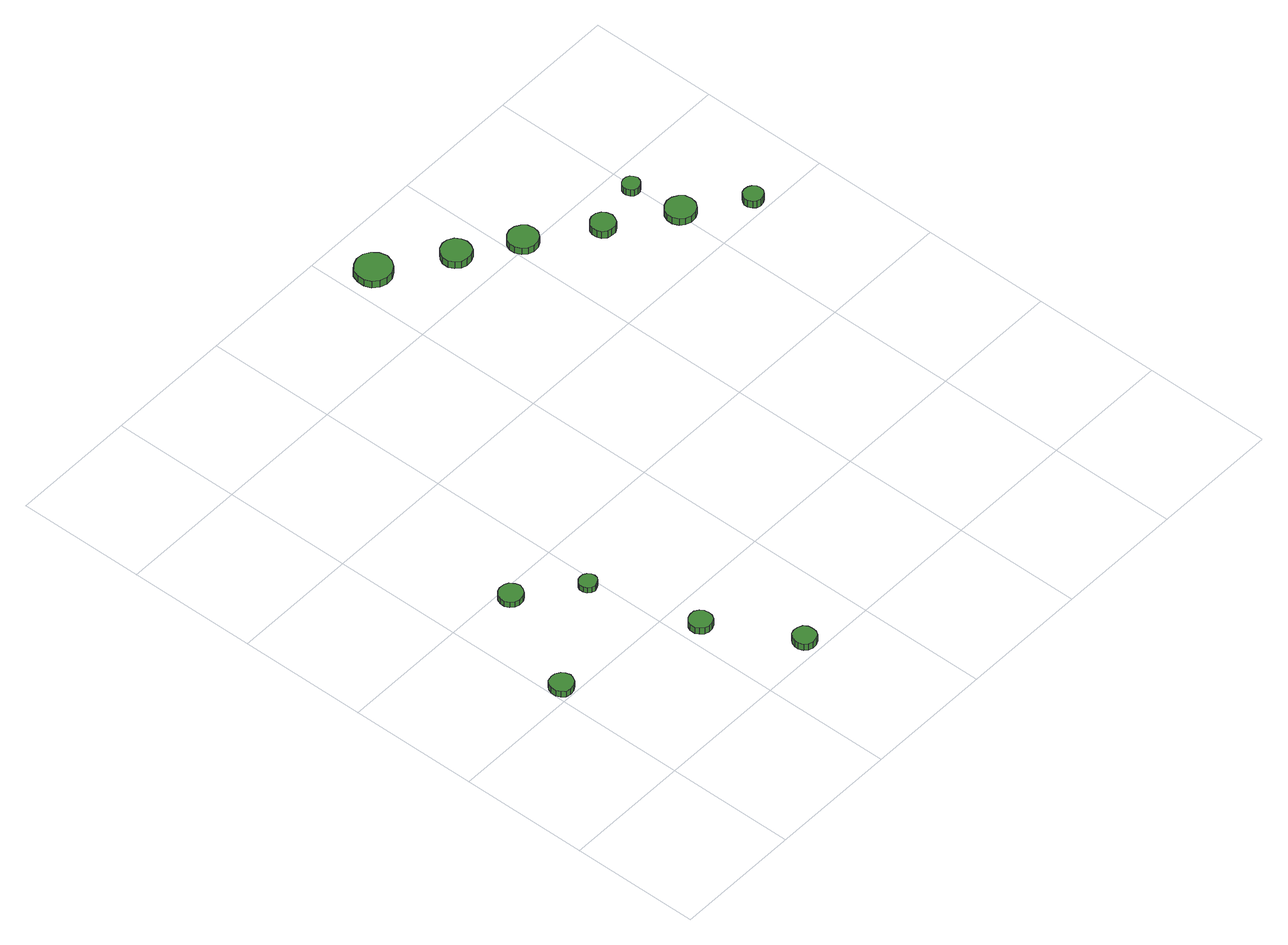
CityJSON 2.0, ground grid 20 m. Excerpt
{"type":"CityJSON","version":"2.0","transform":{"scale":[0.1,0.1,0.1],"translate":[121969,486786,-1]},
"CityObjects":{
"tree1":{"type":"SolitaryVegetationObject","attributes":{"function":"something"},"geometry":[{"type":"MultiSurface","lod":"1","boundaries":[[[0,1,2,3,4,5,6,7,8,9,10,11,12,13,14]],[[15,16,17,18,19,20,21,22,23,24,25,26,27,28,29]],[[0,29,28,1]],[[1,28,27,2]],[[2,27,26,3]],[[3,26,25,4]],[[4,25,24,5]],[[5,24,23,6]],[[6,23,22,7]],[[7,22,21,8]],[[8,21,20,9]],[[9,20,19,10]],[[10,19,18,11]],[[11,18,17,12]],[[12,17,16,13]],[[13,16,15,14]],[[14,15,29,0]]]}]},
"tree2":{"type":"SolitaryVegetationObject","attributes":{"function":"something"},"geometry":[{"type":"MultiSurface","lod":"1","boundaries":[[[30,31,32,33,34,35,36,37,38,39,40,41,42,43,44]],[[45,46,47,48,49,50,51,52,53,54,55,56,57,58,59]],[[30,59,58,31]],[[31,58,57,32]],[[32,57,56,33]],[[33,56,55,34]],[[34,55,54,35]],[[35,54,53,36]],[[36,53,52,37]],[[37,52,51,38]],[[38,51,50,39]],[[39,50,49,40]],[[40,49,48,41]],[[41,48,47,42]],[[42,47,46,43]],[[43,46,45,44]],[[44,45,59,30]]]}]},
"tree3":{"type":"SolitaryVegetationObject","attributes":{"function":"something"},"geometry":[{"type":"MultiSurface","lod":"1","boundaries":[[[60,61,62,63,64,65,66,67,68,69,70,71,72,73,74]],[[75,76,77,78,79,80,81,82,83,84,85,86,87,88,89]],[[60,89,88,61]],[[61,88,87,62]],[[62,87,86,63]],[[63,86,85,64]],[[64,85,84,65]],[[65,84,83,66]],[[66,83,82,67]],[[67,82,81,68]],[[68,81,80,69]],[[69,80,79,70]],[[70,79,78,71]],[[71,78,77,72]],[[72,77,76,73]],[[73,76,75,74]],[[74,75,89,60]]]}]},
"tree4":{"type":"SolitaryVegetationObject","attributes":{"function":"something"},"geometry":[{"type":"MultiSurface","lod":"1","boundaries":[[[90,91,92,93,94,95,96,97,98,99,100,101,102,103,104]],[[105,106,107,108,109,110,111,112,113,114,115,116,117,118,119]],[[90,119,118,91]],[[91,118,117,92]],[[92,117,116,93]],[[93,116,115,94]],[[94,115,114,95]],[[95,114,113,96]],[[96,113,112,97]],[[97,112,111,98]],[[98,111,110,99]],[[99,110,109,100]],[[100,109,108,101]],[[101,108,107,102]],[[102,107,106,103]],[[103,106,105,104]],[[104,105,119,90]]]}]},
"tree5":{"type":"SolitaryVegetationObject","attributes":{"function":"something"},"geometry":[{"type":"MultiSurface","lod":"1","boundaries":[[[120,121,122,123,124,125,126,127,128,129,130,131,132,133,134]],[[135,136,137,138,139,140,141,142,143,144,145,146,147,148,149]],[[120,149,148,121]],[[121,148,147,122]],[[122,147,146,123]],[[123,146,145,124]],[[124,145,144,125]],[[125,144,143,126]],[[126,143,142,127]],[[127,142,141,128]],[[128,141,140,129]],[[129,140,139,130]],[[130,139,138,131]],[[131,138,137,132]],[[132,137,136,133]],[[133,136,135,134]],[[134,135,149,120]]]}]},
"tree6":{"type":"SolitaryVegetationObject","attributes":{"function":"something"},"geometry":[{"type":"MultiSurface","lod":"1","boundaries":[[[150,151,152,153,154,155,156,157,158,159,160,161,162,163,164]],[[165,166,167,168,169,170,171,172,173,174,175,176,177,178,179]],[[150,179,178,151]],[[151,178,177,152]],[[152,177,176,153]],[[153,176,175,154]],[[154,175,174,155]],[[155,174,173,156]],[[156,173,172,157]],[[157,172,171,158]],[[158,171,170,159]],[[159,170,169,160]],[[160,169,168,161]],[[161,168,167,162]],[[162,167,166,163]],[[163,166,165,164]],[[164,165,179,150]]]}]},
"tree7":{"type":"SolitaryVegetationObject","attributes":{"function":"something"},"geometry":[{"type":"MultiSurface","lod":"1","boundaries":[[[180,181,182,183,184,185,186,187,188,189,190,191,192,193,194]],[[195,196,197,198,199,200,201,202,203,204,205,206,207,208,209]],[[180,209,208,181]],[[181,208,207,182]],[[182,207,206,183]],[[183,206,205,184]],[[184,205,204,185]],[[185,204,203,186]],[[186,203,202,187]],[[187,202,201,188]],[[188,201,200,189]],[[189,200,199,190]],[[190,199,198,191]],[[191,198,197,192]],[[192,197,196,193]],[[193,196,195,194]],[[194,195,209,180]]]}]},
"tree8":{"type":"SolitaryVegetationObject","attributes":{"function":"something"},"geometry":[{"type":"MultiSurface","lod":"1","boundaries":[[[210,211,212,213,214,215,216,217,218,219,220,221,222,223,224]],[[225,226,227,228,229,230,231,232,233,234,235,236,237,238,239]],[[210,239,238,211]],[[211,238,237,212]],[[212,237,236,213]],[[213,236,235,214]],[[214,235,234,215]],[[215,234,233,216]],[[216,233,232,217]],[[217,232,231,218]],[[218,231,230,219]],[[219,230,229,220]],[[220,229,228,221]],[[221,228,227,222]],[[222,227,226,223]],[[223,226,225,224]],[[224,225,239,210]]]}]},
"tree9":{"type":"SolitaryVegetationObject","attributes":{"function":"something"},"geometry":[{"type":"MultiSurface","lod":"1","boundaries":[[[240,241,242,243,244,245,246,247,248,249,250,251,252,253,254]],[[255,256,257,258,259,260,261,262,263,264,265,266,267,268,269]],[[240,269,268,241]],[[241,268,267,242]],[[242,267,266,243]],[[243,266,265,244]],[[244,265,264,245]],[[245,264,263,246]],[[246,263,262,247]],[[247,262,261,248]],[[248,261,260,249]],[[249,260,259,250]],[[250,259,258,251]],[[251,258,257,252]],[[252,257,256,253]],[[253,256,255,254]],[[254,255,269,240]]]}]},
"tree10":{"type":"SolitaryVegetationObject","attributes":{"function":"something"},"geometry":[{"type":"MultiSurface","lod":"1","boundaries":[[[270,271,272,273,274,275,276,277,278,279,280,281,282,283,284]],[[285,286,287,288,289,290,291,292,293,294,295,296,297,298,299]],[[270,299,298,271]],[[271,298,297,272]],[[272,297,296,273]],[[273,296,295,274]],[[274,295,294,275]],[[275,294,293,276]],[[276,293,292,277]],[[277,292,291,278]],[[278,291,290,279]],[[279,290,289,280]],[[280,289,288,281]],[[281,288,287,282]],[[282,287,286,283]],[[283,286,285,284]],[[284,285,299,270]]]}]},
"tree11":{"type":"SolitaryVegetationObject","attributes":{"function":"something"},"geometry":[{"type":"MultiSurface","lod":"1","boundaries":[[[300,301,302,303,304,305,306,307,308,309,310,311,312,313,314]],[[315,316,317,318,319,320,321,322,323,324,325,326,327,328,329]],[[300,329,328,301]],[[301,328,327,302]],[[302,327,326,303]],[[303,326,325,304]],[[304,325,324,305]],[[305,324,323,306]],[[306,323,322,307]],[[307,322,321,308]],[[308,321,320,309]],[[309,320,319,310]],[[310,319,318,311]],[[311,318,317,312]],[[312,317,316,313]],[[313,316,315,314]],[[314,315,329,300]]]}]},
"tree12":{"type":"SolitaryVegetationObject","attributes":{"function":"something"},"geometry":[{"type":"MultiSurface","lod":"1","boundaries":[[[330,331,332,333,334,335,336,337,338,339,340,341,342,343,344]],[[345,346,347,348,349,350,351,352,353,354,355,356,357,358,359]],[[330,359,358,331]],[[331,358,357,332]],[[332,357,356,333]],[[333,356,355,334]],[[334,355,354,335]],[[335,354,353,336]],[[336,353,352,337]],[[337,352,351,338]],[[338,351,350,339]],[[339,350,349,340]],[[340,349,348,341]],[[341,348,347,342]],[[342,347,346,343]],[[343,346,345,344]],[[344,345,359,330]]]}]}
},
"vertices":[
[37,220,18],[35,227,18],[31,233,18],[24,237,18],[17,238,18],[9,236,18],[4,231,18],[1,224,18],[1,216,18],[4,209,18],[9,204,18],[17,202,18],[24,203,18],[31,207,18],[35,213,18],[35,213,7],[31,207,7],[24,203,7],[17,202,7],[9,204,7],[4,209,7],[1,216,7],[1,224,7],[4,231,7],[9,236,7],[17,238,7],[24,237,7],[31,233,7],[35,227,7],[37,220,7],
[120,383,18],[118,390,18],[113,397,18],[107,400,18],[99,401,18],[92,399,18],[86,394,18],[83,387,18],[83,379,18],[86,372,18],[92,367,18],[99,365,18],[107,366,18],[113,369,18],[118,376,18],[118,376,8],[113,369,8],[107,366,8],[99,365,8],[92,367,8],[86,372,8],[83,379,8],[83,387,8],[86,394,8],[92,399,8],[99,401,8],[107,400,8],[113,397,8],[118,390,8],[120,383,8],
[249,153,19],[248,160,19],[244,166,19],[237,170,19],[230,170,19],[223,168,19],[218,163,19],[215,157,19],[215,149,19],[218,143,19],[223,138,19],[230,136,19],[237,136,19],[244,140,19],[248,146,19],[248,146,7],[244,140,7],[237,136,7],[230,136,7],[223,138,7],[218,143,7],[215,149,7],[215,157,7],[218,163,7],[223,168,7],[230,170,7],[237,170,7],[244,166,7],[248,160,7],[249,153,7],
[201,318,18],[200,323,18],[196,328,18],[191,331,18],[186,331,18],[181,330,18],[176,326,18],[174,321,18],[174,315,18],[176,310,18],[181,306,18],[186,304,18],[191,305,18],[196,308,18],[200,312,18],[200,312,8],[196,308,8],[191,305,8],[186,304,8],[181,306,8],[176,310,8],[174,315,8],[174,321,8],[176,326,8],[181,330,8],[186,331,8],[191,331,8],[196,328,8],[200,323,8],[201,318,8],
[319,26,19],[318,33,19],[314,39,19],[307,42,19],[300,43,19],[293,41,19],[288,36,19],[285,29,19],[285,22,19],[288,15,19],[293,10,19],[300,8,19],[307,9,19],[314,12,19],[318,18,19],[318,18,7],[314,12,7],[307,9,7],[300,8,7],[293,10,7],[288,15,7],[285,22,7],[285,29,7],[288,36,7],[293,41,7],[300,43,7],[307,42,7],[314,39,7],[318,33,7],[319,26,7],
[464,919,32],[461,931,32],[454,940,32],[444,946,32],[433,947,32],[422,943,32],[413,936,32],[409,925,32],[409,914,32],[413,903,32],[422,895,32],[433,892,32],[444,893,32],[454,899,32],[461,908,32],[461,908,19],[454,899,19],[444,893,19],[433,892,19],[422,895,19],[413,903,19],[409,914,19],[409,925,19],[413,936,19],[422,943,19],[433,947,19],[444,946,19],[454,940,19],[461,931,19],[464,919,19],
[556,854,32],[554,863,32],[549,871,32],[540,876,32],[531,877,32],[522,874,32],[515,867,32],[511,859,32],[511,849,32],[515,841,32],[522,834,32],[531,832,32],[540,833,32],[549,837,32],[554,845,32],[554,845,19],[549,837,19],[540,833,19],[531,832,19],[522,834,19],[515,841,19],[511,849,19],[511,859,19],[515,867,19],[522,874,19],[531,877,19],[540,876,19],[549,871,19],[554,863,19],[556,854,19],
[635,801,32],[633,811,32],[627,818,32],[619,823,32],[610,824,32],[601,821,32],[594,815,32],[590,806,32],[590,797,32],[594,788,32],[601,782,32],[610,779,32],[619,780,32],[627,784,32],[633,792,32],[633,792,20],[627,784,20],[619,780,20],[610,779,20],[601,782,20],[594,788,20],[590,797,20],[590,806,20],[594,815,20],[601,821,20],[610,824,20],[619,823,20],[627,818,20],[633,811,20],[635,801,20],
[723,736,33],[721,744,33],[717,750,33],[710,754,33],[702,755,33],[695,752,33],[689,747,33],[686,740,33],[686,732,33],[689,725,33],[695,720,33],[702,718,33],[710,718,33],[717,722,33],[721,729,33],[721,729,20],[717,722,20],[710,718,20],[702,718,20],[695,720,20],[689,725,20],[686,732,20],[686,740,20],[689,747,20],[695,752,20],[702,755,20],[710,754,20],[717,750,20],[721,744,20],[723,736,20],
[818,674,32],[816,684,32],[810,691,32],[802,696,32],[793,697,32],[784,694,32],[777,688,32],[773,679,32],[773,670,32],[777,661,32],[784,655,32],[793,652,32],[802,653,32],[810,657,32],[816,665,32],[816,665,20],[810,657,20],[802,653,20],[793,652,20],[784,655,20],[777,661,20],[773,670,20],[773,679,20],[777,688,20],[784,694,20],[793,697,20],[802,696,20],[810,691,20],[816,684,20],[818,674,20],
[800,756,32],[798,761,32],[795,766,32],[790,768,32],[785,769,32],[779,767,32],[775,763,32],[773,758,32],[773,753,32],[775,748,32],[779,744,32],[785,742,32],[790,743,32],[795,746,32],[798,750,32],[798,750,20],[795,746,20],[790,743,20],[785,742,20],[779,744,20],[775,748,20],[773,753,20],[773,758,20],[775,763,20],[779,767,20],[785,769,20],[790,768,20],[795,766,20],[798,761,20],[800,756,20],
[895,616,32],[894,622,32],[890,627,32],[885,630,32],[878,631,32],[872,629,32],[868,625,32],[865,619,32],[865,613,32],[868,607,32],[872,603,32],[878,601,32],[885,602,32],[890,605,32],[894,610,32],[894,610,19],[890,605,19],[885,602,19],[878,601,19],[872,603,19],[868,607,19],[865,613,19],[865,619,19],[868,625,19],[872,629,19],[878,631,19],[885,630,19],[890,627,19],[894,622,19],[895,616,19]
]}
